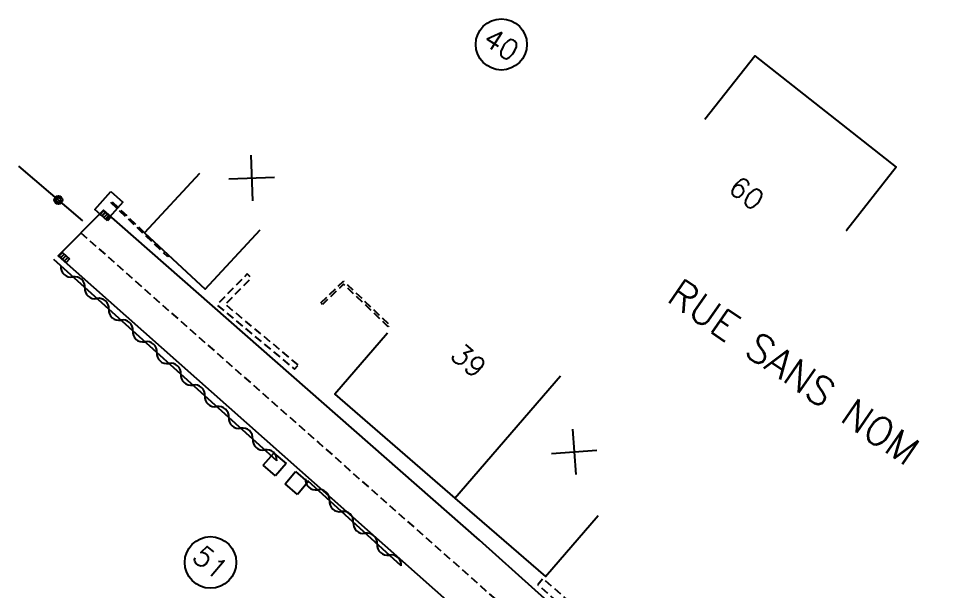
# Model space of a CAD drawing. Header units: millimetres. Extents: x 139999 to 141000, y 129000 to 130000.
# Drawn here: x 140081.1 to 140139.4, y 129137.8 to 129173.3 of the extents above; entities that cross this region are included whole.
import ezdxf
from ezdxf.enums import TextEntityAlignment as Align

# ---------------------------------------------------------------- set-up
doc = ezdxf.new("R2010")
doc.units = ezdxf.units.MM
doc.linetypes.add('DASHED', pattern=[0.75, 0.5, -0.25])
doc.layers.get('0').update_dxf_attribs({"linetype": 'CONTINUOUS'})
for name, color, linetype in [('W0001', 6, 'DASHED'), ('W0008', 7, 'CONTINUOUS'), ('W0100', 7, 'CONTINUOUS'), ('W0112', 1, 'DASHED'), ('W0310', 3, 'CONTINUOUS'), ('W0322', 7, 'CONTINUOUS'), ('W0400', 7, 'CONTINUOUS'), ('W0989', 7, 'CONTINUOUS'), ('W0991', 7, 'CONTINUOUS'), ('W1102', 7, 'CONTINUOUS'), ('w1471', 7, 'CONTINUOUS')]:
    doc.layers.add(name, color=color, linetype=linetype)
doc.styles.get("Standard").update_dxf_attribs({"font": 'romans.shx', "width": 0.85})

# ---------------------------------------------------------------- blocks, each defined once
blk = doc.blocks.new('t112o')
at = {"color": 0, "linetype": 'Continuous'}
for p, q in [((-0.5, 0.5), (0.5, 0.5)), ((-0.5, -0.5), (-0.5, 0.5)), ((0.5, 0.5), (0.5, -0.5)), ((0.5, -0.5), (-0.5, -0.5))]:
    blk.add_line(p, q, dxfattribs=at)
blk = doc.blocks.new('T1471')
at = {"color": 0, "linetype": 'Continuous', "flags": 128}
blk.add_lwpolyline([(-0.75, -0.5), (-0.75, 0.5), (0.75, 0.5), (0.75, -0.5), (-0.75, -0.5)], dxfattribs=at)
blk = doc.blocks.new('T400')
at = {"color": 0, "linetype": 'ByBlock', "lineweight": -2}
for p, q in [((-0.15, -0.25), (-0.15, 0.3)), ((-0.15, 0.3), (0.15, 0.3)), ((-0.15, 0.15), (0.15, 0.15)), ((-0.15, 0), (0.15, 0)), ((0.15, 0.3), (0.15, -0.25)), ((-0.15, -0.15), (0.15, -0.15)), ((-0.15, -0.25), (-0.15, -0.3)), ((-0.15, -0.3), (0.15, -0.3)), ((0.15, -0.3), (0.15, -0.25))]:
    blk.add_line(p, q, dxfattribs=at)
blk = doc.blocks.new('t991o')
at = {"color": 0, "linetype": 'Continuous'}
for p, q in [((-1, 1), (1, -1)), ((-1, -1), (1, 1))]:
    blk.add_line(p, q, dxfattribs=at)
blk = doc.blocks.new('t322o')
at = {"color": 0, "linetype": 'Continuous'}
for radius in [0.25, 0.15]:
    blk.add_circle((0, 0), radius, dxfattribs=at)
blk = doc.blocks.new('t310o')
at = {"color": 0, "linetype": 'Continuous'}
for centre, start, end in [((-0.5, 0.375), 216.8699, 323.1304), ((0.5, -0.375), 36.8699, 143.1303)]:
    blk.add_arc(centre, 0.625, start, end, dxfattribs=at)

msp = doc.modelspace()

# ---------------------------------------------------------------- linework, layer by layer
at = {"layer": 'W0001', "flags": 128}
msp.add_lwpolyline([(140084.946, 129159.998), (140099.66, 129147.021), (140137.254, 129113.802)], dxfattribs=at)
at = {"layer": 'W0008', "flags": 128}
msp.add_lwpolyline([(140139.358, 129114.466), (140130.801, 129122.141), (140113.1, 129137.875), (140109.633, 129140.973), (140086.342, 129161.416), (140083.549, 129158.58), (140107.967, 129136.926)], dxfattribs=at)
at = {"layer": 'W0100'}
msp.add_lwpolyline([(140123.603, 129167.039), (140126.693, 129170.97), (140135.46, 129164.077), (140132.369, 129160.146), (140132.369, 129160.146), (140132.369, 129160.146), (140132.369, 129160.146), (140132.369, 129160.146), (140132.369, 129160.146), (140132.369, 129160.146), (140132.369, 129160.146), (140132.369, 129160.146), (140132.369, 129160.146), (140132.369, 129160.146), (140132.369, 129160.146), (140132.369, 129160.146), (140132.369, 129160.146), (140132.369, 129160.146), (140132.369, 129160.146), (140132.369, 129160.146), (140132.369, 129160.146), (140132.369, 129160.146), (140132.369, 129160.146), (140132.369, 129160.146), (140132.369, 129160.146), (140132.369, 129160.146), (140132.369, 129160.146), (140132.369, 129160.146), (140132.369, 129160.146), (140132.369, 129160.146), (140132.369, 129160.146), (140132.369, 129160.146), (140132.369, 129160.146), (140132.369, 129160.146), (140132.369, 129160.146), (140132.369, 129160.146), (140132.369, 129160.146), (140132.369, 129160.146), (140132.369, 129160.146), (140132.369, 129160.146), (140132.369, 129160.146), (140132.369, 129160.146), (140132.369, 129160.146), (140132.369, 129160.146), (140132.369, 129160.146), (140132.369, 129160.146), (140132.369, 129160.146), (140132.369, 129160.146), (140132.369, 129160.146), (140132.369, 129160.146), (140132.369, 129160.146), (140132.369, 129160.146), (140132.369, 129160.146), (140132.369, 129160.146), (140132.369, 129160.146), (140132.369, 129160.146), (140132.369, 129160.146), (140132.369, 129160.146), (140132.369, 129160.146), (140132.369, 129160.146), (140132.369, 129160.146), (140132.369, 129160.146), (140132.369, 129160.146), (140132.369, 129160.146), (140132.369, 129160.146), (140132.369, 129160.146), (140132.369, 129160.146), (140132.369, 129160.146), (140132.369, 129160.146), (140132.369, 129160.146), (140132.369, 129160.146), (140132.369, 129160.146), (140132.369, 129160.146), (140132.369, 129160.146), (140132.369, 129160.146), (140132.369, 129160.146), (140132.369, 129160.146), (140132.369, 129160.146), (140132.369, 129160.146), (140132.369, 129160.146), (140132.369, 129160.146), (140132.369, 129160.146), (140132.369, 129160.146), (140132.369, 129160.146), (140132.369, 129160.146), (140132.369, 129160.146), (140132.369, 129160.146), (140132.369, 129160.146), (140132.369, 129160.146), (140132.369, 129160.146), (140132.369, 129160.146), (140132.369, 129160.146), (140132.369, 129160.146), (140132.369, 129160.146), (140132.369, 129160.146), (140132.369, 129160.146), (140132.369, 129160.146), (140132.369, 129160.146), (140132.369, 129160.146), (140132.369, 129160.146), (140132.369, 129160.146), (140132.369, 129160.146), (140132.369, 129160.146), (140132.369, 129160.146), (140132.369, 129160.146), (140132.369, 129160.146), (140132.369, 129160.146), (140132.369, 129160.146), (140132.369, 129160.146), (140132.369, 129160.146), (140132.369, 129160.146), (140132.369, 129160.146), (140132.369, 129160.146), (140132.369, 129160.146), (140132.369, 129160.146), (140132.369, 129160.146), (140132.369, 129160.146), (140132.369, 129160.146), (140132.369, 129160.146), (140132.369, 129160.146)], dxfattribs=at)
at = {"layer": 'W0100', "flags": 128}
for points in [[(140092.289, 129163.673), (140088.89, 129160.005), (140092.654, 129156.518), (140096.052, 129160.185)], [(140103.949, 129153.799), (140100.677, 129150.019), (140108.118, 129143.579), (140113.727, 129138.722), (140117, 129142.502)]]:
    msp.add_lwpolyline(points, dxfattribs=at)
at = {"layer": 'W0112', "flags": 128}
for points in [[(140088.891, 129160.007), (140086.798, 129162.016), (140086.736, 129161.952)], [(140090.416, 129158.592), (140090.337, 129158.508), (140086.736, 129161.952)]]:
    msp.add_lwpolyline(points, dxfattribs=at)
for points in [[(140098.411, 129151.829), (140093.895, 129155.572), (140095.505, 129157.21), (140095.254, 129157.456), (140093.376, 129155.546), (140098.187, 129151.558)], [(140099.816, 129155.668), (140101.215, 129157.019), (140104.086, 129154.293), (140103.989, 129154.191), (140101.216, 129156.825), (140099.914, 129155.568)], [(140132.174, 129122.325), (140128.68, 129125.359), (140113.584, 129138.591), (140113.256, 129138.216), (140128.352, 129124.983), (140131.847, 129121.949)]]:
    msp.add_lwpolyline(points, close=True, dxfattribs=at)
at = {"layer": 'W0310', "flags": 128}
for points in [[(140097.079, 129145.897), (140083.264, 129158.343)], [(140104.783, 129139.384), (140099.006, 129144.647)]]:
    msp.add_lwpolyline(points, dxfattribs=at)
at = {"layer": 'W0322', "flags": 128}
msp.add_lwpolyline([(140085.074, 129160.738), (140081.103, 129164.128)], dxfattribs=at)
at = {"layer": 'W1102', "flags": 128}
msp.add_lwpolyline([(140108.118, 129143.579), (140114.661, 129151.141)], dxfattribs=at)
at = {"layer": 'W1102'}
for centre, radius in [((140110.996, 129171.667), 1.584), ((140092.976, 129139.599), 1.596)]:
    msp.add_circle(centre, radius, dxfattribs=at)

# ---------------------------------------------------------------- block references
at = {"layer": 'W0112'}
for p, rotation in [((140096.952, 129145.668), 319.7291747411426), ((140098.309, 129144.518), 139.729174741391)]:
    msp.add_blockref('t112o', p, dxfattribs=dict(at, rotation=rotation))
at = {"layer": 'W0310'}
for p, rotation in [((140084.449, 129157.276), 137.9831165960216), ((140085.935, 129155.937), 137.9831165960216), ((140087.421, 129154.598), 137.9831165960216), ((140088.907, 129153.26), 137.9831165960216), ((140090.393, 129151.921), 137.9831165960216), ((140091.879, 129150.582), 137.9831165960216), ((140093.365, 129149.244), 137.9831165960216), ((140094.85, 129147.905), 137.9831165960216), ((140096.336, 129146.566), 137.9831165960216), ((140099.608, 129144.098), 137.6630912766875), ((140101.087, 129142.751), 137.6630912766875), ((140102.565, 129141.404), 137.6630912766875), ((140104.043, 129140.057), 137.6630912766875)]:
    msp.add_blockref('t310o', p, dxfattribs=dict(at, rotation=rotation))
at = {"layer": 'W0322', "rotation": 139.5084629986479}
msp.add_blockref('t322o', (140083.553, 129162.037), dxfattribs=at)
at = {"layer": 'W0400'}
for p, rotation in [((140086.475, 129161.055), 228.726111894731), ((140083.919, 129158.477), 227.396038433389)]:
    msp.add_blockref('T400', p, dxfattribs=dict(at, rotation=rotation))
at = {"layer": 'W0991'}
for p, rotation in [((140095.53, 129163.396), 317.1788829538814), ((140115.504, 129146.443), 319.1103844418016)]:
    msp.add_blockref('t991o', p, dxfattribs=dict(at, rotation=rotation))
at = {"layer": 'w1471', "rotation": 228.7261118947618}
msp.add_blockref('T1471', (140086.681, 129161.671), dxfattribs=at)

# ---------------------------------------------------------------- texts
at = {"layer": 'W0989'}
msp.add_text('RUE SANS NOM', height=1.75, rotation=325.39091, dxfattribs=at).set_placement((140129.106, 129151.393), align=Align.MIDDLE)
at = {"layer": 'W0991'}
for s, rotation, p in [('40', 326.83623, (140110.996, 129171.667)), ('60', 321.82084, (140126.195, 129162.457)), ('39', 319.12679, (140108.978, 129152.092)), ('51', 319.72917, (140092.976, 129139.599))]:
    msp.add_text(s, height=1.25, rotation=rotation, dxfattribs=at).set_placement(p, align=Align.MIDDLE)

doc.saveas('drawing.dxf')
